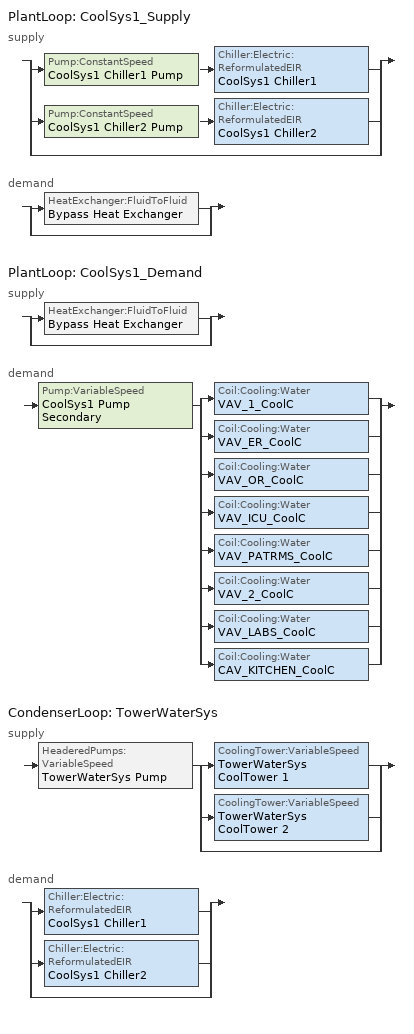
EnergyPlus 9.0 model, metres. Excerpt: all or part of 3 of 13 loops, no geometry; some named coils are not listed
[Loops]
PlantLoop 'CoolSys1_Supply'
 supply: split
  | Pump:ConstantSpeed 'CoolSys1 Chiller1 Pump' > Chiller:Electric:ReformulatedEIR 'CoolSys1 Chiller1'
  | Pump:ConstantSpeed 'CoolSys1 Chiller2 Pump' > Chiller:Electric:ReformulatedEIR 'CoolSys1 Chiller2'
  | bypass
 demand: split
  | HeatExchanger:FluidToFluid 'Bypass Heat Exchanger'
  | bypass
PlantLoop 'CoolSys1_Demand'
 supply: split
  | HeatExchanger:FluidToFluid 'Bypass Heat Exchanger'
  | bypass
 demand: Pump:VariableSpeed 'CoolSys1 Pump Secondary' > split
  | Coil:Cooling:Water 'VAV_1_CoolC'
  | Coil:Cooling:Water 'VAV_ER_CoolC'
  | Coil:Cooling:Water 'VAV_OR_CoolC'
  | Coil:Cooling:Water 'VAV_ICU_CoolC'
  | Coil:Cooling:Water 'VAV_PATRMS_CoolC'
  | Coil:Cooling:Water 'VAV_2_CoolC'
  | Coil:Cooling:Water 'VAV_LABS_CoolC'
  | Coil:Cooling:Water 'CAV_KITCHEN_CoolC'
CondenserLoop 'TowerWaterSys'
 supply: HeaderedPumps:VariableSpeed 'TowerWaterSys Pump' > split
  | CoolingTower:VariableSpeed 'TowerWaterSys CoolTower 1'
  | CoolingTower:VariableSpeed 'TowerWaterSys CoolTower 2'
  | bypass
 demand: split
  | Chiller:Electric:ReformulatedEIR 'CoolSys1 Chiller1'
  | Chiller:Electric:ReformulatedEIR 'CoolSys1 Chiller2'
  | bypass
[Sizing:Plant]
Name | Loop Type | Design Loop Exit Temperature {C} | Loop Design Temperature Difference {deltaC} | Sizing Option | Zone Timesteps in Averaging Window | Coincident Sizing Factor Mode
CoolSys1_Supply; CoolSys1_Demand | Cooling | 7.22 | 8.33
TowerWaterSys | Condenser | 29.4444 | 5.55556 | Coincident | 6 | GlobalCoolingSizingFactor
[PlantLoop] Maximum Loop Temperature {C}=98; Minimum Loop Temperature {C}=1; Minimum Loop Flow Rate {m3/s}=0; Plant Loop Volume {m3}=autocalculate; Load Distribution Scheme=UniformLoad
Name | Fluid Type | Plant Equipment Operation Scheme | Maximum Loop Flow Rate {m3/s}
CoolSys1_Supply | WATER | CoolSys1 Loop Operation Scheme List | AUTOSIZE
CoolSys1_Demand | Water | CoolSys1 Sec Loop Operation | autosize
[CondenserLoop]
TowerWaterSys: Fluid Type=Water; Condenser Equipment Operation Scheme=TowerWaterSys Loop Operation Scheme List; Maximum Loop Temperature {C}=80; Minimum Loop Temperature {C}=5; Maximum Loop Flow Rate {m3/s}=AUTOSIZE; Minimum Loop Flow Rate {m3/s}=0; Condenser Loop Volume {m3}=AUTOSIZE; Load Distribution Scheme=SequentialLoad
[PlantEquipmentOperationSchemes] Control Scheme 1 Schedule=PlantOnSched
Name | Control Scheme 1
CoolSys1 Loop Operation Scheme List | CoolSys1 Operation Scheme
CoolSys1 Sec Loop Operation | CoolSys1 Sec Operation Scheme
[CondenserEquipmentOperationSchemes]
TowerWaterSys Loop Operation Scheme List: Control Scheme 1=TowerWaterSys Operation Scheme; Control Scheme 1 Schedule=PlantOnSched
[PlantEquipmentOperation:CoolingLoad] Load Range 1 Lower Limit {W}=0; Load Range 1 Upper Limit {W}=993180
Name | Range 1 Equipment List | Load Range 2 Lower Limit {W} | Load Range 2 Upper Limit {W} | Range 2 Equipment List
CoolSys1 Operation Scheme | CoolSys1 Equipment List 1 | 993180 | 100000000000000 | CoolSys1 Equipment List 2
CoolSys1 Sec Operation Scheme | CoolSys1 HeatExchanger
TowerWaterSys Operation Scheme | TowerWaterSys Equipment List 1 | 993180 | 100000000000000 | TowerWaterSys Equipment List 2
[PlantEquipmentList]
CoolSys1 Equipment List 1: CoolSys1 Chiller1
CoolSys1 Equipment List 2: CoolSys1 Chiller1, CoolSys1 Chiller2
CoolSys1 HeatExchanger: Bypass Heat Exchanger
[CondenserEquipmentList]
TowerWaterSys Equipment List 1: TowerWaterSys CoolTower 1
TowerWaterSys Equipment List 2: TowerWaterSys CoolTower 1, TowerWaterSys CoolTower 2
[SetpointManager:Scheduled] Control Variable=Temperature
Name | Schedule | Setpoint Node or NodeList
CoolSys1 Loop Plant Demand Inlet Setpoint Manager | CW-Loop-Temp-Schedule | CoolSys1 Demand Inlet Node
CoolSys1 Loop Setpoint Manager | CW-Loop-Temp-Schedule | CoolSys1 Supply Outlet Node
TowerWaterSystem Loop Setpoint Manager | Tower-Loop-Temp-Schedule | TowerWaterSys Supply Outlet Node
[Chiller:Electric:ReformulatedEIR] Reference Capacity {W}=993180; Reference COP {W/W}=5.33; Reference Leaving Chilled Water Temperature {C}=6.67; Reference Leaving Condenser Water Temperature {C}=34.4444; Reference Chilled Water Flow Rate {m3/s}=0.0289221; Reference Condenser Water Flow Rate {m3/s}=AutoSize; Cooling Capacity Function of Temperature Curve=WC_PD_GT150_2010_PA_CAPFT; Electric Input to Cooling Output Ratio Function of Temperature Curve=WC_PD_GT150_2010_PA_EIRFT; Electric Input to Cooling Output Ratio Function of Part Load Ratio Curve Type=LeavingCondenserWaterTemperature; Electric Input to Cooling Output Ratio Function of Part Load Ratio Curve=WC_PD_150to300_2010_PA_EIRFPLR; Minimum Part Load Ratio=0.1; Maximum Part Load Ratio=1; Optimum Part Load Ratio=1; Minimum Unloading Ratio=0.1; Leaving Chilled Water Lower Temperature Limit {C}=5; Chiller Flow Mode Type=ConstantFlow; Design Heat Recovery Water Flow Rate {m3/s}=0
CoolSys1 Chiller1; CoolSys1 Chiller2
[CoolingTower:VariableSpeed] Model Type=CoolToolsCrossFlow; Design Inlet Air Wet-Bulb Temperature {C}=25.1; Design Approach Temperature {deltaC}=4.34444; Design Range Temperature {deltaC}=5.55556; Design Water Flow Rate {m3/s}=0.039478; Design Air Flow Rate {m3/s}=autosize; Design Fan Power {W}=14042.6; Fan Power Ratio Function of Air Flow Rate Ratio Curve=Tower_Fan_Curve; Minimum Air Flow Rate Ratio=0.2; Fraction of Tower Capacity in Free Convection Regime=0.125; Number of Cells=2; Sizing Factor=1
Name | Cell Control              !- Cell Control | Cell Control
TowerWaterSys CoolTower 1 | MaximalCell
TowerWaterSys CoolTower 2 |  | MaximalCell
[Pump:ConstantSpeed] Design Flow Rate {m3/s}=AUTOSIZE; Design Pump Head {Pa}=44761.3; Design Power Consumption {W}=AUTOSIZE; Motor Efficiency=0.9; Fraction of Motor Inefficiencies to Fluid Stream=0; Pump Control Type=Intermittent
CoolSys1 Chiller1 Pump; CoolSys1 Chiller2 Pump
[Pump:VariableSpeed]
CoolSys1 Pump Secondary: autosize, 134284, autosize, 0.9, 0, 0, 0.0205, 0.4101, 0.5753, 0, Intermittent
[HeaderedPumps:VariableSpeed]
TowerWaterSys Pump: Total Design Flow Rate {m3/s}=AUTOSIZE; Number of Pumps in Bank=2; Flow Sequencing Control Scheme=SEQUENTIAL; Design Pump Head {Pa}=148557; Design Power Consumption {W}=autosize; Motor Efficiency=0.9; Fraction of Motor Inefficiencies to Fluid Stream=0; Coefficient 1 of the Part Load Performance Curve=0; Coefficient 2 of the Part Load Performance Curve=0.0216; Coefficient 3 of the Part Load Performance Curve=-0.0325; Coefficient 4 of the Part Load Performance Curve=1.0095; Minimum Flow Rate Fraction=0; Pump Control Type=Intermittent
[HeatExchanger:FluidToFluid]
Bypass Heat Exchanger: Availability Schedule=ALWAYS_ON; Loop Demand Side Design Flow Rate {m3/s}=autosize; Loop Supply Side Design Flow Rate {m3/s}=autosize; Heat Exchange Model Type=Ideal; Heat Exchanger U-Factor Times Area Value {W/K}=autosize; Control Type=UncontrolledOn; Minimum Temperature Difference to Activate Heat Exchanger {deltaC}=0.01; Heat Transfer Metering End Use Type=LoopToLoop; Component Override Cooling Control Temperature Mode=Loop; Sizing Factor=1
[EnergyManagementSystem:Sensor]
Name | Output:Variable or Output:Meter Index Key | Output:Variable or Output:Meter
Tower_PumpMassFlow | TowerWaterSys Supply Inlet Node | System Node Mass Flow Rate
Chiller1_Status | CoolSys1 Chiller1 | Chiller Electric Power
Chiller2_Status | CoolSys1 Chiller2 | Chiller Electric Power
ChillerPlantDemandLoad | CoolSys1_Supply | Plant Supply Side Cooling Demand Rate
[EnergyManagementSystem:Actuator]
Name | Actuated Component Unique | Actuated Component Type | Actuated Component Control Type
Chiller2PumpStatus | COOLSYS1 CHILLER2 PUMP | Plant Component Pump:ConstantSpeed | On/Off Supervisory
Chiller1PumpFlow | COOLSYS1 CHILLER1 PUMP | Pump | Pump Mass Flow Rate
Chiller2PumpFlow | COOLSYS1 CHILLER2 PUMP | Pump | Pump Mass Flow Rate
Chiller2Status | COOLSYS1 CHILLER2 | Plant Component Chiller:Electric:ReformulatedEIR | On/Off Supervisory
[EnergyManagementSystem:InternalVariable]
Chiller2PumpDesignFlow: Internal Data Index Key=COOLSYS1 CHILLER2 PUMP; Internal Data Type=Pump Maximum Mass Flow Rate
[Schedule:Compact]
ALWAYS_ON; PlantOnSched: Through: 12/31, For: AllDays, Until: 24:00, 1
CW-Loop-Temp-Schedule: Through: 12/31, For: AllDays, Until: 24:00, 6.7
Tower-Loop-Temp-Schedule: Through: 12/31, For: AllDays, Until: 24:00, 21.1
[Curve:Biquadratic] Minimum Value of x=5; Maximum Value of x=10; Minimum Value of y=17.78; Maximum Value of y=46.11
Name | Coefficient1 Constant | Coefficient2 x | Coefficient3 x**2 | Coefficient4 y | Coefficient5 y**2 | Coefficient6 x*y
WC_PD_GT150_2010_PA_CAPFT | 0.906115 | 0.0292277 | -0.0003647 | -0.0009709 | -9.05e-05 | 0.0002527
WC_PD_GT150_2010_PA_EIRFT | 0.377312 | -0.0229032 | 0.0016504 | 0.0118156 | 0.0004345 | -0.0010132
[Curve:Bicubic]
WC_PD_150TO300_2010_PA_EIRFPLR: Coefficient1 Constant=-0.136053; Coefficient2 x=0.0086427; Coefficient3 x**2=3.85558e-06; Coefficient4 y=1.02403; Coefficient5 y**2=0.0604744; Coefficient6 x*y=-0.00894786; Coefficient7 x**3=0; Coefficient8 y**3=0.057066; Coefficient9 x**2*y=0; Coefficient10 x*y**2=0; Minimum Value of x=31.13; Maximum Value of x=36.52; Minimum Value of y=0.19; Maximum Value of y=1.03
[Curve:Cubic]
Tower_Fan_Curve: Coefficient1 Constant=0; Coefficient2 x=0; Coefficient3 x**2=0; Coefficient4 x**3=1; Minimum Value of x=0; Maximum Value of x=1
